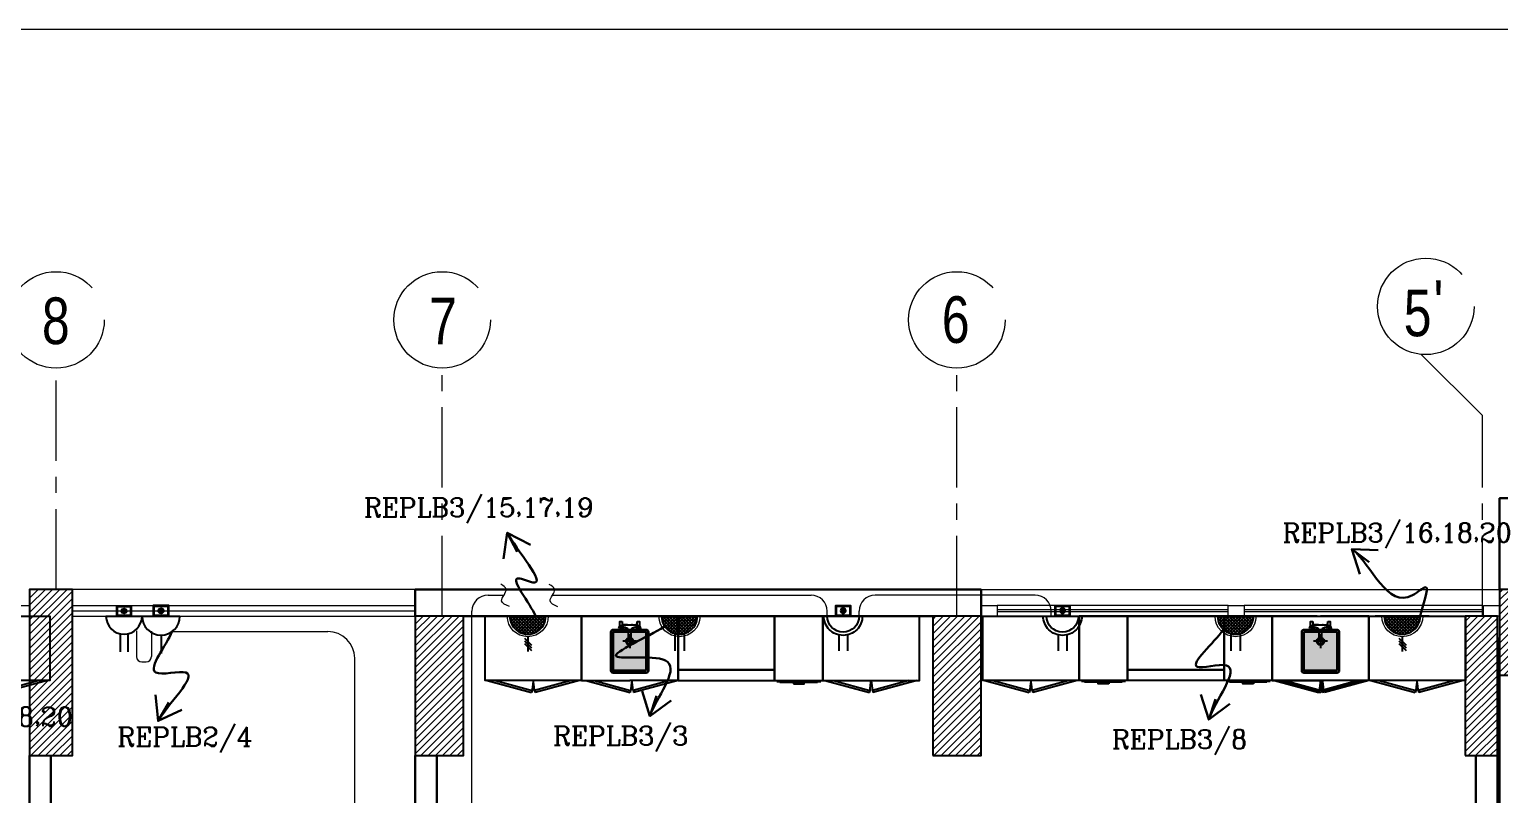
# Model space of a CAD drawing. Extents: x 1315 to 1416, y 473 to 837.
# Drawn here: x 1351.44 to 1365.15, y 692.66 to 699.8 of the extents above; entities that cross this region are included whole.
import ezdxf

# ---------------------------------------------------------------- set-up
doc = ezdxf.new("R2010")
doc.units = 0
doc.header["$MEASUREMENT"] = 0
for name, pattern in [('ACAD_ISO02W100', [15, 12, -3]), ('CENTERX2', [4, 2.5, -0.5, 0.5, -0.5]), ('DASHED', [19.05, 12.7, -6.35]), ('DASHED2', [0.375, 0.25, -0.125])]:
    doc.linetypes.add(name, pattern=pattern)
doc.layers.get('0').update_dxf_attribs({"color": 252, "linetype": 'CONTINUOUS', "lineweight": 30})
for name, color, linetype in [('-FUR', 252, 'CONTINUOUS'), ('E-SOCKETS', 6, 'CONTINUOUS'), ('POWER', 1, 'CONTINUOUS'), ('SAN', 252, 'CONTINUOUS'), ('WIRING', 4, 'CONTINUOUS')]:
    doc.layers.add(name, color=color, linetype=linetype)
for name, color, linetype, lineweight in [('axis', 252, 'CENTERX2', 5), ('Column', 252, 'CONTINUOUS', 25), ('elev', 252, 'CONTINUOUS', 9), ('Elevation', 252, 'CONTINUOUS', 18), ('hatch', 252, 'CONTINUOUS', 9), ('Socket', 3, 'CONTINUOUS', 15), ('txt in circle', 252, 'CONTINUOUS', 13), ('UG-BORDER', 20, 'CONTINUOUS', 80), ('Wall', 252, 'CONTINUOUS', 30), ('WINDOW', 252, 'CONTINUOUS', 5), ('WIRRING', 3, 'CONTINUOUS', 5)]:
    doc.layers.add(name, color=color, linetype=linetype, lineweight=lineweight)
doc.styles.add('ARIAL', font='arial.ttf')
doc.styles.add('E80', font='romanc.shx')
doc.styles.add('SOSA2', font='SOSA.shx', dxfattribs={"width": 0.8})
doc.dimstyles.new('DIM-100-IN', dxfattribs={"dimtxt": 0.22, "dimasz": 0.1, "dimexe": 0.15, "dimexo": 0.15, "dimgap": 0, "dimtad": 0, "dimrnd": 0.05, "dimzin": 1, "dimdsep": 46, "dimtxsty": 'ARIAL', "dimblk": 'DOT', "dimcen": 0.2, "dimclrd": 256, "dimclre": 256, "dimclrt": 23, "dimadec": 0, "dimazin": 0, "dimtfac": 1, "dimtmove": 2, "dimatfit": 2, "dimldrblk": 'OPEN90', "dimfxl": 0.15, "dimfxlon": 1, "dimtolj": 1, "dimtzin": 0, "dimlwe": -1, "dimarcsym": 0})
pattern_1 = [(45, (1560.84348, 357.20702), (-0.0336759605, 0.0336759605), [])]

# ---------------------------------------------------------------- blocks, each defined once
blk = doc.blocks.new('A$C11ED6BD5')
at = {"layer": 'axis', "color": 0, "ltscale": 2}
blk.add_line((-17.35, 23.823), (-17.921, 24.39), dxfattribs=at)
at = {"layer": 'axis', "color": 0, "ltscale": 0.3}
for p, q in [((-30.65, 22.2), (-30.65, 24.264)), ((-27.05, 21.95), (-27.05, 24.264)), ((-22.25, 21.95), (-22.25, 24.264)), ((-17.35, 21.95), (-17.35, 23.823))]:
    blk.add_line(p, q, dxfattribs=at)
at = {"layer": 'axis', "color": 0}
for centre in [(-17.878, 24.84), (-30.65, 24.714), (-27.05, 24.714), (-22.25, 24.714)]:
    blk.add_circle(centre, 0.45, dxfattribs=at)
at = {"layer": 'txt in circle', "color": 0, "ltscale": 0.01, "attachment_point": 5, "style": 'SOSA2'}
for s, insert, char_height in [('5', (-17.954, 24.776), 0.435), ("{\\fArial|b0|i0|c0|p34;'}", (-17.76, 24.866), 0.43546), ('8', (-30.652, 24.703), 0.435), ('7', (-27.041, 24.705), 0.435), ('6', (-22.261, 24.714), 0.435)]:
    blk.add_mtext(s, dxfattribs=dict(at, insert=insert, char_height=char_height))
blk = doc.blocks.new('5')
at = {"layer": '-FUR', "linetype": 'ACAD_ISO02W100'}
for p, q in [((41999.789, -66320.448), (42000.689, -66320.448)), ((41999.809, -66321.048), (42000.222, -66321.159)), ((41999.886, -66321.048), (42000.227, -66321.139)), ((42000.591, -66321.048), (42000.25, -66321.139)), ((42000.669, -66321.048), (42000.255, -66321.159)), ((42000.227, -66321.139), (42000.222, -66321.159)), ((42000.25, -66321.139), (42000.255, -66321.159))]:
    blk.add_line(p, q, dxfattribs=at)
at = {"layer": '-FUR'}
blk.add_lwpolyline([(41999.789, -66320.448), (42000.689, -66320.448), (42000.689, -66321.048), (41999.789, -66321.048)], close=True, dxfattribs=at)
at = {"layer": '-FUR', "linetype": 'ACAD_ISO02W100'}
for centre, start, end in [((42001.754, -66321.281), 171.2611, 174.7069), ((41998.723, -66321.281), 5.2931, 8.7389)]:
    blk.add_arc(centre, 1.533, start, end, dxfattribs=at)
blk = doc.blocks.new('3')
at = {"layer": '-FUR', "linetype": 'ACAD_ISO02W100'}
blk.add_line((41990.019, -66320.48), (41990.469, -66320.48), dxfattribs=at)
at = {"layer": '-FUR'}
for p, q in [((41990.039, -66321.09), (41990.449, -66321.09)), ((41990.069, -66321.095), (41990.419, -66321.095))]:
    blk.add_line(p, q, dxfattribs=at)
blk.add_lwpolyline([(41990.019, -66321.08), (41990.469, -66321.08), (41990.469, -66320.48), (41990.019, -66320.48)], close=True, dxfattribs=at)
at = {"layer": '-FUR', "color": 1}
blk.add_lwpolyline([(41990.194, -66321.11), (41990.294, -66321.11), (41990.294, -66321.1), (41990.194, -66321.1)], close=True, dxfattribs=at)
blk = doc.blocks.new('ba7es')
at = {"layer": '-FUR', "linetype": 'ACAD_ISO02W100'}
blk.add_line((1323.89, 576.658), (1322.99, 576.658), dxfattribs=at)
for p, q in [((1323.89, 577.258), (1322.99, 577.258)), ((1322.99, 577.258), (1322.99, 576.658)), ((1323.89, 576.658), (1323.89, 577.258)), ((1322.99, 576.658), (1322.99, 576.758)), ((1322.99, 576.758), (1323.89, 576.758))]:
    blk.add_line(p, q)
blk = doc.blocks.new('YY5Y5')
at = {"layer": 'SAN', "color": 1}
for p, q in [((434.2, 537.6), (433.7, 538)), ((434.2, 536.1), (433.7, 535.7)), ((433.8, 542), (433.8, 538.6)), ((435.7, 542.4), (434.2, 542.4)), ((435.6, 537.6), (436, 538)), ((435.6, 536.1), (436, 535.7)), ((435.7, 540.6), (435.7, 542.4)), ((446.2, 539.6), (436.7, 539.6)), ((436.7, 537.6), (438.2, 537.6)), ((440.5, 535.4), (440.5, 528.7)), ((442.4, 528.7), (442.4, 535.4)), ((443, 539.6), (446.2, 539.6)), ((444.7, 537.6), (446.2, 537.6)), ((447.3, 537.6), (446.9, 538)), ((447.3, 536.1), (446.9, 535.7)), ((447.2, 542.4), (447.2, 540.6)), ((448.7, 542.4), (447.2, 542.4)), ((448.7, 537.6), (449.2, 538)), ((448.7, 536.1), (449.2, 535.7)), ((449.1, 538.6), (449.1, 542)), ((440.9, 528.4), (442, 528.4))]:
    blk.add_line(p, q, dxfattribs=at)
at = {"layer": 'SAN', "color": 1, "linetype": 'Continuous'}
blk.add_line((439.2, 539.6), (439.9, 539.6), dxfattribs=at)
at = {"layer": 'SAN', "color": 2, "linetype": 'DASHED'}
for points in [[(436.1, 527), (446.8, 527)], [(441.4, 532.4), (441.4, 521.6)]]:
    blk.add_lwpolyline(points, dxfattribs=at)
at = {"layer": 'SAN', "color": 1}
for centre, radius in [((434.9, 536.9), 2), ((434.9, 536.9), 1), ((434.9, 536.9), 0.8), ((448, 536.9), 2), ((448, 536.9), 1), ((448, 536.9), 0.8)]:
    blk.add_circle(centre, radius, dxfattribs=at)
for centre, radius, start, end in [((434.2, 542), 0.375, 90, 180), ((436.7, 540.6), 1, 180, 270), ((438.2, 535.4), 2.25, 0, 90), ((444.7, 535.4), 2.25, 90, 180), ((446.2, 540.6), 1, 270, 0), ((448.7, 542), 0.375, 0, 90), ((441.4, 527), 2.86, 109.4319, 70.5681), ((441.4, 527), 2.08, 117.2765, 62.7235), ((440.9, 528.7), 0.375, 180, 270), ((442, 528.7), 0.375, 270, 360)]:
    blk.add_arc(centre, radius, start, end, dxfattribs=at)
blk = doc.blocks.new('fd')
at = {"layer": '-FUR'}
h = blk.add_hatch(color=254, dxfattribs=at)
h.paths.add_polyline_path([(1322.664, 576.699), (1322.354, 576.699), (1322.354, 577.059), (1322.664, 577.059)], flags=16)
edge = h.paths.add_edge_path()
edge.add_line((1322.664, 576.679), (1322.354, 576.679))
edge.add_arc((1322.354, 576.699), 0.02, 180, 270, ccw=False)
edge.add_line((1322.334, 576.699), (1322.334, 577.059))
edge.add_arc((1322.354, 577.059), 0.02, 90, 180, ccw=False)
edge.add_line((1322.354, 577.079), (1322.664, 577.079))
edge.add_arc((1322.664, 577.059), 0.02, 0, 90, ccw=False)
edge.add_line((1322.684, 577.059), (1322.684, 576.699))
edge.add_arc((1322.664, 576.699), 0.02, -90, 0, ccw=False)
blk.add_hatch(color=253, dxfattribs=at).paths.add_polyline_path([(1322.664, 577.059), (1322.664, 576.699), (1322.354, 576.699), (1322.354, 577.059)])
h = blk.add_hatch(color=251, dxfattribs=at)
h.paths.add_polyline_path([(1322.634, 577.029), (1322.664, 577.059), (1322.664, 576.699), (1322.634, 576.729)])
h.paths.add_polyline_path([(1322.634, 576.729), (1322.664, 576.699), (1322.354, 576.699), (1322.384, 576.729)])
h = blk.add_hatch(color=252, dxfattribs=at)
h.paths.add_polyline_path([(1322.384, 577.029), (1322.354, 577.059), (1322.664, 577.059), (1322.634, 577.029)])
h.paths.add_polyline_path([(1322.384, 576.729), (1322.354, 576.699), (1322.354, 577.059), (1322.384, 577.029)])
for p, q in [((1322.478, 577.206), (1322.06, 577.206)), ((1322.478, 577.206), (1322.96, 577.206)), ((1322.06, 576.606), (1322.51, 576.606)), ((1322.96, 576.606), (1322.51, 576.606))]:
    blk.add_line(p, q, dxfattribs=at)
at = {"layer": '-FUR', "linetype": 'ACAD_ISO02W100'}
for p, q in [((1322.06, 577.206), (1322.51, 577.206)), ((1322.96, 577.206), (1322.51, 577.206)), ((1322.1, 576.606), (1322.513, 576.495)), ((1322.177, 576.606), (1322.518, 576.514)), ((1322.882, 576.606), (1322.541, 576.514)), ((1322.96, 576.606), (1322.546, 576.495)), ((1322.518, 576.514), (1322.513, 576.495)), ((1322.541, 576.514), (1322.546, 576.495))]:
    blk.add_line(p, q, dxfattribs=at)
for centre, start, end in [((1324.045, 576.373), 171.2611, 174.7069), ((1321.014, 576.373), 5.2931, 8.7389)]:
    blk.add_arc(centre, 1.533, start, end, dxfattribs=at)
for p, q in [((1322.06, 577.206), (1322.06, 576.606)), ((1322.96, 577.206), (1322.96, 576.606))]:
    blk.add_line(p, q)
blk.add_lwpolyline([(1322.664, 576.679), (1322.354, 576.679, -0.414214), (1322.334, 576.699), (1322.334, 577.059, -0.414214), (1322.354, 577.079), (1322.664, 577.079, -0.414214), (1322.684, 577.059), (1322.684, 576.699, -0.414214)], format="xyb", close=True)
blk.add_lwpolyline([(1322.664, 576.679), (1322.354, 576.679, -0.414214), (1322.334, 576.699), (1322.334, 577.059, -0.414214), (1322.354, 577.079), (1322.664, 577.079, -0.414214), (1322.684, 577.059), (1322.684, 576.699, -0.414214)], format="xyb", close=True)
blk.add_lwpolyline([(1322.664, 576.699), (1322.354, 576.699), (1322.354, 577.059), (1322.664, 577.059)], close=True)
at = {"extrusion": (0, 0, -1), "xscale": 0.0121000000000322, "yscale": 0.0121000000000322, "zscale": -0.0121}
blk.add_blockref('YY5Y5', (-1327.85, 570.595), dxfattribs=at)
blk = doc.blocks.new('juy')
blk.add_line((1322.96, 577.206), (1322.96, 576.606))
blk.add_blockref('fd', (0, 0))
blk = doc.blocks.new('LAB1')
h = blk.add_hatch(color=256)
h.set_gradient(color1=(255, 191, 127), color2=(255, 181, 107), one_color=1, tint=0.71)
h.paths.add_polyline_path([(991.881, 470.273), (991.571, 470.273), (991.571, 469.913), (991.881, 469.913)], flags=0)
edge = h.paths.add_edge_path(flags=17)
edge.add_line((991.881, 470.293), (991.571, 470.293))
edge.add_arc((991.571, 470.273), 0.02, 90, 180)
edge.add_line((991.551, 470.273), (991.551, 469.913))
edge.add_arc((991.571, 469.913), 0.02, 180, 270)
edge.add_line((991.571, 469.893), (991.881, 469.893))
edge.add_arc((991.881, 469.913), 0.02, 270, 360)
edge.add_line((991.901, 469.913), (991.901, 470.273))
edge.add_arc((991.881, 470.273), 0.02, 360, 450)
edge = h.paths.add_edge_path(flags=0)
edge.add_line((991.715, 469.981), (991.715, 469.9))
edge = h.paths.add_edge_path(flags=0)
edge.add_line((991.738, 469.9), (991.738, 469.981))
edge = h.paths.add_edge_path(flags=0)
edge.add_line((991.726, 469.936), (991.726, 470.066))
edge = h.paths.add_edge_path(flags=0)
edge.add_line((991.791, 470.001), (991.661, 470.001))
edge = h.paths.add_edge_path(flags=0)
edge.add_arc((991.726, 470.001), 0.0346, -70.5681, 250.5681, ccw=False)
edge = h.paths.add_edge_path(flags=0)
edge.add_arc((991.726, 470.001), 0.0251, -62.7235, 242.7235, ccw=False)
edge = h.paths.add_edge_path(flags=0)
edge.add_arc((991.719, 469.981), 0.00454, 90, 180, ccw=False)
edge = h.paths.add_edge_path(flags=0)
edge.add_arc((991.733, 469.981), 0.00454, 0, 90, ccw=False)
edge = h.paths.add_edge_path(flags=0)
edge.add_line((991.733, 469.985), (991.719, 469.985))
edge = h.paths.add_edge_path(flags=16)
edge.add_arc((991.646, 469.882), 0.0121, 0, 360, ccw=False)
edge = h.paths.add_edge_path(flags=16)
edge.add_line((991.797, 469.891), (991.792, 469.896))
edge = h.paths.add_edge_path(flags=16)
edge.add_line((991.814, 469.891), (991.82, 469.896))
edge = h.paths.add_edge_path(flags=16)
edge.add_line((991.638, 469.891), (991.632, 469.896))
edge = h.paths.add_edge_path(flags=16)
edge.add_line((991.655, 469.891), (991.661, 469.896))
h = blk.add_hatch(color=256)
h.set_gradient(color1=(255, 191, 127), color2=(255, 181, 107), one_color=1, tint=0.71)
edge = h.paths.add_edge_path(flags=17)
edge.add_line((991.881, 470.293), (991.571, 470.293))
edge.add_arc((991.571, 470.273), 0.02, 90, 180)
edge.add_line((991.551, 470.273), (991.551, 469.913))
edge.add_arc((991.571, 469.913), 0.02, 180, 270)
edge.add_line((991.571, 469.893), (991.881, 469.893))
edge.add_arc((991.881, 469.913), 0.02, 270, 360)
edge.add_line((991.901, 469.913), (991.901, 470.273))
edge.add_arc((991.881, 470.273), 0.02, 360, 450)
h.paths.add_polyline_path([(991.881, 470.273), (991.571, 470.273), (991.571, 469.913), (991.881, 469.913)], flags=0)
edge = h.paths.add_edge_path(flags=0)
edge.add_line((991.715, 469.981), (991.715, 469.9))
edge = h.paths.add_edge_path(flags=0)
edge.add_line((991.738, 469.9), (991.738, 469.981))
edge = h.paths.add_edge_path(flags=0)
edge.add_line((991.726, 469.936), (991.726, 470.066))
edge = h.paths.add_edge_path(flags=0)
edge.add_line((991.791, 470.001), (991.661, 470.001))
edge = h.paths.add_edge_path(flags=0)
edge.add_arc((991.726, 470.001), 0.0346, -70.5681, 250.5681, ccw=False)
edge = h.paths.add_edge_path(flags=0)
edge.add_arc((991.726, 470.001), 0.0251, -62.7235, 242.7235, ccw=False)
edge = h.paths.add_edge_path(flags=0)
edge.add_arc((991.719, 469.981), 0.00454, 90, 180, ccw=False)
edge = h.paths.add_edge_path(flags=0)
edge.add_arc((991.733, 469.981), 0.00454, 0, 90, ccw=False)
edge = h.paths.add_edge_path(flags=0)
edge.add_line((991.733, 469.985), (991.719, 469.985))
edge = h.paths.add_edge_path(flags=16)
edge.add_arc((991.646, 469.882), 0.0121, 0, 360, ccw=False)
edge = h.paths.add_edge_path(flags=16)
edge.add_line((991.797, 469.891), (991.792, 469.896))
edge = h.paths.add_edge_path(flags=16)
edge.add_line((991.814, 469.891), (991.82, 469.896))
edge = h.paths.add_edge_path(flags=16)
edge.add_line((991.638, 469.891), (991.632, 469.896))
edge = h.paths.add_edge_path(flags=16)
edge.add_line((991.655, 469.891), (991.661, 469.896))
h = blk.add_hatch(color=256)
h.set_gradient(color1=(255, 191, 127), color2=(255, 181, 107), one_color=1, tint=0.71)
edge = h.paths.add_edge_path(flags=16)
edge.add_line((991.881, 470.293), (991.571, 470.293))
edge.add_arc((991.571, 470.273), 0.02, 90, 180)
edge.add_line((991.551, 470.273), (991.551, 469.913))
edge.add_arc((991.571, 469.913), 0.02, 180, 270)
edge.add_line((991.571, 469.893), (991.881, 469.893))
edge.add_arc((991.881, 469.913), 0.02, 270, 360)
edge.add_line((991.901, 469.913), (991.901, 470.273))
edge.add_arc((991.881, 470.273), 0.02, 360, 450)
edge = h.paths.add_edge_path()
edge.add_arc((991.646, 469.882), 0.0242, 0, 360, ccw=False)
edge = h.paths.add_edge_path(flags=16)
edge.add_arc((991.646, 469.882), 0.0121, 0, 360, ccw=False)
edge = h.paths.add_edge_path(flags=16)
edge.add_arc((991.646, 469.882), 0.00968, 0, 360, ccw=False)
edge = h.paths.add_edge_path(flags=16)
edge.add_line((991.638, 469.891), (991.632, 469.896))
edge = h.paths.add_edge_path(flags=16)
edge.add_line((991.638, 469.874), (991.632, 469.868))
edge = h.paths.add_edge_path(flags=16)
edge.add_line((991.655, 469.891), (991.661, 469.896))
edge = h.paths.add_edge_path(flags=16)
edge.add_line((991.655, 469.874), (991.661, 469.868))
h = blk.add_hatch(color=256)
h.set_gradient(color1=(255, 191, 127), color2=(255, 181, 107), one_color=1, tint=0.71)
edge = h.paths.add_edge_path(flags=16)
edge.add_line((991.881, 470.293), (991.571, 470.293))
edge.add_arc((991.571, 470.273), 0.02, 90, 180)
edge.add_line((991.551, 470.273), (991.551, 469.913))
edge.add_arc((991.571, 469.913), 0.02, 180, 270)
edge.add_line((991.571, 469.893), (991.881, 469.893))
edge.add_arc((991.881, 469.913), 0.02, 270, 360)
edge.add_line((991.901, 469.913), (991.901, 470.273))
edge.add_arc((991.881, 470.273), 0.02, 360, 450)
edge = h.paths.add_edge_path()
edge.add_arc((991.806, 469.882), 0.0242, 0, 360, ccw=False)
edge = h.paths.add_edge_path(flags=16)
edge.add_arc((991.806, 469.882), 0.0121, 0, 360, ccw=False)
edge = h.paths.add_edge_path(flags=16)
edge.add_arc((991.806, 469.882), 0.00968, 0, 360, ccw=False)
edge = h.paths.add_edge_path(flags=16)
edge.add_line((991.797, 469.891), (991.792, 469.896))
edge = h.paths.add_edge_path(flags=16)
edge.add_line((991.797, 469.874), (991.792, 469.868))
edge = h.paths.add_edge_path(flags=16)
edge.add_line((991.814, 469.891), (991.82, 469.896))
edge = h.paths.add_edge_path(flags=16)
edge.add_line((991.814, 469.874), (991.82, 469.868))
h = blk.add_hatch(color=256)
h.set_gradient(color1=(255, 191, 127), color2=(255, 181, 107), one_color=1, tint=0.71)
edge = h.paths.add_edge_path(flags=16)
edge.add_line((991.881, 470.293), (991.571, 470.293))
edge.add_arc((991.571, 470.273), 0.02, 90, 180)
edge.add_line((991.551, 470.273), (991.551, 469.913))
edge.add_arc((991.571, 469.913), 0.02, 180, 270)
edge.add_line((991.571, 469.893), (991.881, 469.893))
edge.add_arc((991.881, 469.913), 0.02, 270, 360)
edge.add_line((991.901, 469.913), (991.901, 470.273))
edge.add_arc((991.881, 470.273), 0.02, 360, 450)
edge = h.paths.add_edge_path(flags=0)
edge.add_line((991.715, 469.981), (991.715, 469.9))
edge = h.paths.add_edge_path()
edge.add_arc((991.687, 469.9), 0.0272, 270, 360, ccw=False)
h = blk.add_hatch(color=256)
h.set_gradient(color1=(255, 191, 127), color2=(255, 181, 107), one_color=1, tint=0.71)
edge = h.paths.add_edge_path(flags=16)
edge.add_line((991.881, 470.293), (991.571, 470.293))
edge.add_arc((991.571, 470.273), 0.02, 90, 180)
edge.add_line((991.551, 470.273), (991.551, 469.913))
edge.add_arc((991.571, 469.913), 0.02, 180, 270)
edge.add_line((991.571, 469.893), (991.881, 469.893))
edge.add_arc((991.881, 469.913), 0.02, 270, 360)
edge.add_line((991.901, 469.913), (991.901, 470.273))
edge.add_arc((991.881, 470.273), 0.02, 360, 450)
edge = h.paths.add_edge_path(flags=0)
edge.add_line((991.738, 469.9), (991.738, 469.981))
edge = h.paths.add_edge_path()
edge.add_arc((991.765, 469.9), 0.0272, 180, 270, ccw=False)
h = blk.add_hatch(color=256)
h.set_gradient(color1=(255, 191, 127), color2=(255, 181, 107), one_color=1, tint=0.71)
edge = h.paths.add_edge_path(flags=16)
edge.add_line((991.881, 470.293), (991.571, 470.293))
edge.add_arc((991.571, 470.273), 0.02, 90, 180)
edge.add_line((991.551, 470.273), (991.551, 469.913))
edge.add_arc((991.571, 469.913), 0.02, 180, 270)
edge.add_line((991.571, 469.893), (991.881, 469.893))
edge.add_arc((991.881, 469.913), 0.02, 270, 360)
edge.add_line((991.901, 469.913), (991.901, 470.273))
edge.add_arc((991.881, 470.273), 0.02, 360, 450)
h.paths.add_polyline_path([(991.881, 470.273), (991.571, 470.273), (991.571, 469.913), (991.881, 469.913)], flags=0)
edge = h.paths.add_edge_path(flags=17)
edge.add_line((991.881, 470.293), (991.571, 470.293))
edge.add_arc((991.571, 470.273), 0.02, 90, 180)
edge.add_line((991.551, 470.273), (991.551, 469.913))
edge.add_arc((991.571, 469.913), 0.02, 180, 270)
edge.add_line((991.571, 469.893), (991.881, 469.893))
edge.add_arc((991.881, 469.913), 0.02, 270, 360)
edge.add_line((991.901, 469.913), (991.901, 470.273))
edge.add_arc((991.881, 470.273), 0.02, 360, 450)
edge = h.paths.add_edge_path(flags=0)
edge.add_line((991.715, 469.981), (991.715, 469.9))
edge = h.paths.add_edge_path(flags=0)
edge.add_line((991.738, 469.9), (991.738, 469.981))
edge = h.paths.add_edge_path(flags=0)
edge.add_line((991.726, 469.936), (991.726, 470.066))
edge = h.paths.add_edge_path(flags=0)
edge.add_line((991.791, 470.001), (991.661, 470.001))
edge = h.paths.add_edge_path(flags=0)
edge.add_arc((991.726, 470.001), 0.0346, -70.5681, 250.5681, ccw=False)
edge = h.paths.add_edge_path(flags=0)
edge.add_arc((991.726, 470.001), 0.0251, -62.7235, 242.7235, ccw=False)
edge = h.paths.add_edge_path(flags=0)
edge.add_arc((991.719, 469.981), 0.00454, 90, 180, ccw=False)
edge = h.paths.add_edge_path(flags=0)
edge.add_arc((991.733, 469.981), 0.00454, 0, 90, ccw=False)
edge = h.paths.add_edge_path(flags=0)
edge.add_line((991.733, 469.985), (991.719, 469.985))
edge = h.paths.add_edge_path(flags=16)
edge.add_arc((991.806, 469.882), 0.0121, 0, 360, ccw=False)
edge = h.paths.add_edge_path(flags=16)
edge.add_arc((991.646, 469.882), 0.0121, 0, 360, ccw=False)
edge = h.paths.add_edge_path(flags=16)
edge.add_line((991.797, 469.891), (991.792, 469.896))
edge = h.paths.add_edge_path(flags=16)
edge.add_line((991.814, 469.891), (991.82, 469.896))
edge = h.paths.add_edge_path(flags=16)
edge.add_line((991.638, 469.891), (991.632, 469.896))
edge = h.paths.add_edge_path(flags=16)
edge.add_line((991.655, 469.891), (991.661, 469.896))
h = blk.add_hatch(color=256)
h.set_gradient(color1=(255, 191, 127), color2=(255, 181, 107), one_color=1, tint=0.71)
h.paths.add_polyline_path([(998.322, 470.273), (998.012, 470.273), (998.012, 469.913), (998.322, 469.913)], flags=0)
edge = h.paths.add_edge_path(flags=17)
edge.add_line((998.322, 470.293), (998.012, 470.293))
edge.add_arc((998.012, 470.273), 0.02, 90, 180)
edge.add_line((997.992, 470.273), (997.992, 469.913))
edge.add_arc((998.012, 469.913), 0.02, 180, 270)
edge.add_line((998.012, 469.893), (998.322, 469.893))
edge.add_arc((998.322, 469.913), 0.02, 270, 360)
edge.add_line((998.342, 469.913), (998.342, 470.273))
edge.add_arc((998.322, 470.273), 0.02, 360, 450)
edge = h.paths.add_edge_path(flags=0)
edge.add_line((998.155, 469.981), (998.155, 469.9))
edge = h.paths.add_edge_path(flags=0)
edge.add_line((998.178, 469.9), (998.178, 469.981))
edge = h.paths.add_edge_path(flags=0)
edge.add_line((998.167, 469.936), (998.167, 470.066))
edge = h.paths.add_edge_path(flags=0)
edge.add_line((998.232, 470.001), (998.101, 470.001))
edge = h.paths.add_edge_path(flags=0)
edge.add_arc((998.167, 470.001), 0.0346, -70.5681, 250.5681, ccw=False)
edge = h.paths.add_edge_path(flags=0)
edge.add_arc((998.167, 470.001), 0.0251, -62.7235, 242.7235, ccw=False)
edge = h.paths.add_edge_path(flags=0)
edge.add_arc((998.16, 469.981), 0.00454, 90, 180, ccw=False)
edge = h.paths.add_edge_path(flags=0)
edge.add_arc((998.174, 469.981), 0.00454, 0, 90, ccw=False)
edge = h.paths.add_edge_path(flags=0)
edge.add_line((998.174, 469.985), (998.16, 469.985))
edge = h.paths.add_edge_path(flags=16)
edge.add_arc((998.087, 469.882), 0.0121, 0, 360, ccw=False)
edge = h.paths.add_edge_path(flags=16)
edge.add_line((998.238, 469.891), (998.232, 469.896))
edge = h.paths.add_edge_path(flags=16)
edge.add_line((998.255, 469.891), (998.26, 469.896))
edge = h.paths.add_edge_path(flags=16)
edge.add_line((998.078, 469.891), (998.073, 469.896))
edge = h.paths.add_edge_path(flags=16)
edge.add_line((998.095, 469.891), (998.101, 469.896))
h = blk.add_hatch(color=256)
h.set_gradient(color1=(255, 191, 127), color2=(255, 181, 107), one_color=1, tint=0.71)
edge = h.paths.add_edge_path(flags=17)
edge.add_line((998.322, 470.293), (998.012, 470.293))
edge.add_arc((998.012, 470.273), 0.02, 90, 180)
edge.add_line((997.992, 470.273), (997.992, 469.913))
edge.add_arc((998.012, 469.913), 0.02, 180, 270)
edge.add_line((998.012, 469.893), (998.322, 469.893))
edge.add_arc((998.322, 469.913), 0.02, 270, 360)
edge.add_line((998.342, 469.913), (998.342, 470.273))
edge.add_arc((998.322, 470.273), 0.02, 360, 450)
h.paths.add_polyline_path([(998.322, 470.273), (998.012, 470.273), (998.012, 469.913), (998.322, 469.913)], flags=0)
edge = h.paths.add_edge_path(flags=0)
edge.add_line((998.155, 469.981), (998.155, 469.9))
edge = h.paths.add_edge_path(flags=0)
edge.add_line((998.178, 469.9), (998.178, 469.981))
edge = h.paths.add_edge_path(flags=0)
edge.add_line((998.167, 469.936), (998.167, 470.066))
edge = h.paths.add_edge_path(flags=0)
edge.add_line((998.232, 470.001), (998.101, 470.001))
edge = h.paths.add_edge_path(flags=0)
edge.add_arc((998.167, 470.001), 0.0346, -70.5681, 250.5681, ccw=False)
edge = h.paths.add_edge_path(flags=0)
edge.add_arc((998.167, 470.001), 0.0251, -62.7235, 242.7235, ccw=False)
edge = h.paths.add_edge_path(flags=0)
edge.add_arc((998.16, 469.981), 0.00454, 90, 180, ccw=False)
edge = h.paths.add_edge_path(flags=0)
edge.add_arc((998.174, 469.981), 0.00454, 0, 90, ccw=False)
edge = h.paths.add_edge_path(flags=0)
edge.add_line((998.174, 469.985), (998.16, 469.985))
edge = h.paths.add_edge_path(flags=16)
edge.add_arc((998.087, 469.882), 0.0121, 0, 360, ccw=False)
edge = h.paths.add_edge_path(flags=16)
edge.add_line((998.238, 469.891), (998.232, 469.896))
edge = h.paths.add_edge_path(flags=16)
edge.add_line((998.255, 469.891), (998.26, 469.896))
edge = h.paths.add_edge_path(flags=16)
edge.add_line((998.078, 469.891), (998.073, 469.896))
edge = h.paths.add_edge_path(flags=16)
edge.add_line((998.095, 469.891), (998.101, 469.896))
h = blk.add_hatch(color=256)
h.set_gradient(color1=(255, 191, 127), color2=(255, 181, 107), one_color=1, tint=0.71)
edge = h.paths.add_edge_path(flags=16)
edge.add_line((998.322, 470.293), (998.012, 470.293))
edge.add_arc((998.012, 470.273), 0.02, 90, 180)
edge.add_line((997.992, 470.273), (997.992, 469.913))
edge.add_arc((998.012, 469.913), 0.02, 180, 270)
edge.add_line((998.012, 469.893), (998.322, 469.893))
edge.add_arc((998.322, 469.913), 0.02, 270, 360)
edge.add_line((998.342, 469.913), (998.342, 470.273))
edge.add_arc((998.322, 470.273), 0.02, 360, 450)
edge = h.paths.add_edge_path()
edge.add_arc((998.087, 469.882), 0.0242, 0, 360, ccw=False)
edge = h.paths.add_edge_path(flags=16)
edge.add_arc((998.087, 469.882), 0.0121, 0, 360, ccw=False)
edge = h.paths.add_edge_path(flags=16)
edge.add_arc((998.087, 469.882), 0.00968, 0, 360, ccw=False)
edge = h.paths.add_edge_path(flags=16)
edge.add_line((998.078, 469.891), (998.073, 469.896))
edge = h.paths.add_edge_path(flags=16)
edge.add_line((998.078, 469.874), (998.073, 469.868))
edge = h.paths.add_edge_path(flags=16)
edge.add_line((998.095, 469.891), (998.101, 469.896))
edge = h.paths.add_edge_path(flags=16)
edge.add_line((998.095, 469.874), (998.101, 469.868))
h = blk.add_hatch(color=256)
h.set_gradient(color1=(255, 191, 127), color2=(255, 181, 107), one_color=1, tint=0.71)
edge = h.paths.add_edge_path(flags=16)
edge.add_line((998.322, 470.293), (998.012, 470.293))
edge.add_arc((998.012, 470.273), 0.02, 90, 180)
edge.add_line((997.992, 470.273), (997.992, 469.913))
edge.add_arc((998.012, 469.913), 0.02, 180, 270)
edge.add_line((998.012, 469.893), (998.322, 469.893))
edge.add_arc((998.322, 469.913), 0.02, 270, 360)
edge.add_line((998.342, 469.913), (998.342, 470.273))
edge.add_arc((998.322, 470.273), 0.02, 360, 450)
edge = h.paths.add_edge_path()
edge.add_arc((998.246, 469.882), 0.0242, 0, 360, ccw=False)
edge = h.paths.add_edge_path(flags=16)
edge.add_arc((998.246, 469.882), 0.0121, 0, 360, ccw=False)
edge = h.paths.add_edge_path(flags=16)
edge.add_arc((998.246, 469.882), 0.00968, 0, 360, ccw=False)
edge = h.paths.add_edge_path(flags=16)
edge.add_line((998.238, 469.891), (998.232, 469.896))
edge = h.paths.add_edge_path(flags=16)
edge.add_line((998.238, 469.874), (998.232, 469.868))
edge = h.paths.add_edge_path(flags=16)
edge.add_line((998.255, 469.891), (998.26, 469.896))
edge = h.paths.add_edge_path(flags=16)
edge.add_line((998.255, 469.874), (998.26, 469.868))
h = blk.add_hatch(color=256)
h.set_gradient(color1=(255, 191, 127), color2=(255, 181, 107), one_color=1, tint=0.71)
edge = h.paths.add_edge_path(flags=16)
edge.add_line((998.322, 470.293), (998.012, 470.293))
edge.add_arc((998.012, 470.273), 0.02, 90, 180)
edge.add_line((997.992, 470.273), (997.992, 469.913))
edge.add_arc((998.012, 469.913), 0.02, 180, 270)
edge.add_line((998.012, 469.893), (998.322, 469.893))
edge.add_arc((998.322, 469.913), 0.02, 270, 360)
edge.add_line((998.342, 469.913), (998.342, 470.273))
edge.add_arc((998.322, 470.273), 0.02, 360, 450)
edge = h.paths.add_edge_path(flags=0)
edge.add_line((998.155, 469.981), (998.155, 469.9))
edge = h.paths.add_edge_path()
edge.add_arc((998.128, 469.9), 0.0272, 270, 360, ccw=False)
h = blk.add_hatch(color=256)
h.set_gradient(color1=(255, 191, 127), color2=(255, 181, 107), one_color=1, tint=0.71)
edge = h.paths.add_edge_path(flags=16)
edge.add_line((998.322, 470.293), (998.012, 470.293))
edge.add_arc((998.012, 470.273), 0.02, 90, 180)
edge.add_line((997.992, 470.273), (997.992, 469.913))
edge.add_arc((998.012, 469.913), 0.02, 180, 270)
edge.add_line((998.012, 469.893), (998.322, 469.893))
edge.add_arc((998.322, 469.913), 0.02, 270, 360)
edge.add_line((998.342, 469.913), (998.342, 470.273))
edge.add_arc((998.322, 470.273), 0.02, 360, 450)
edge = h.paths.add_edge_path(flags=0)
edge.add_line((998.178, 469.9), (998.178, 469.981))
edge = h.paths.add_edge_path()
edge.add_arc((998.205, 469.9), 0.0272, 180, 270, ccw=False)
h = blk.add_hatch(color=256)
h.set_gradient(color1=(255, 191, 127), color2=(255, 181, 107), one_color=1, tint=0.71)
edge = h.paths.add_edge_path(flags=16)
edge.add_line((998.322, 470.293), (998.012, 470.293))
edge.add_arc((998.012, 470.273), 0.02, 90, 180)
edge.add_line((997.992, 470.273), (997.992, 469.913))
edge.add_arc((998.012, 469.913), 0.02, 180, 270)
edge.add_line((998.012, 469.893), (998.322, 469.893))
edge.add_arc((998.322, 469.913), 0.02, 270, 360)
edge.add_line((998.342, 469.913), (998.342, 470.273))
edge.add_arc((998.322, 470.273), 0.02, 360, 450)
h.paths.add_polyline_path([(998.322, 470.273), (998.012, 470.273), (998.012, 469.913), (998.322, 469.913)], flags=0)
edge = h.paths.add_edge_path(flags=17)
edge.add_line((998.322, 470.293), (998.012, 470.293))
edge.add_arc((998.012, 470.273), 0.02, 90, 180)
edge.add_line((997.992, 470.273), (997.992, 469.913))
edge.add_arc((998.012, 469.913), 0.02, 180, 270)
edge.add_line((998.012, 469.893), (998.322, 469.893))
edge.add_arc((998.322, 469.913), 0.02, 270, 360)
edge.add_line((998.342, 469.913), (998.342, 470.273))
edge.add_arc((998.322, 470.273), 0.02, 360, 450)
edge = h.paths.add_edge_path(flags=0)
edge.add_line((998.155, 469.981), (998.155, 469.9))
edge = h.paths.add_edge_path(flags=0)
edge.add_line((998.178, 469.9), (998.178, 469.981))
edge = h.paths.add_edge_path(flags=0)
edge.add_line((998.167, 469.936), (998.167, 470.066))
edge = h.paths.add_edge_path(flags=0)
edge.add_line((998.232, 470.001), (998.101, 470.001))
edge = h.paths.add_edge_path(flags=0)
edge.add_arc((998.167, 470.001), 0.0346, -70.5681, 250.5681, ccw=False)
edge = h.paths.add_edge_path(flags=0)
edge.add_arc((998.167, 470.001), 0.0251, -62.7235, 242.7235, ccw=False)
edge = h.paths.add_edge_path(flags=0)
edge.add_arc((998.16, 469.981), 0.00454, 90, 180, ccw=False)
edge = h.paths.add_edge_path(flags=0)
edge.add_arc((998.174, 469.981), 0.00454, 0, 90, ccw=False)
edge = h.paths.add_edge_path(flags=0)
edge.add_line((998.174, 469.985), (998.16, 469.985))
edge = h.paths.add_edge_path(flags=16)
edge.add_arc((998.246, 469.882), 0.0121, 0, 360, ccw=False)
edge = h.paths.add_edge_path(flags=16)
edge.add_arc((998.087, 469.882), 0.0121, 0, 360, ccw=False)
edge = h.paths.add_edge_path(flags=16)
edge.add_line((998.238, 469.891), (998.232, 469.896))
edge = h.paths.add_edge_path(flags=16)
edge.add_line((998.255, 469.891), (998.26, 469.896))
edge = h.paths.add_edge_path(flags=16)
edge.add_line((998.078, 469.891), (998.073, 469.896))
edge = h.paths.add_edge_path(flags=16)
edge.add_line((998.095, 469.891), (998.101, 469.896))
h = blk.add_hatch(color=256)
h.set_gradient(color1=(255, 191, 127), color2=(255, 181, 107), one_color=1, tint=0.71)
edge = h.paths.add_edge_path()
edge.add_arc((991.646, 469.882), 0.0242, 0, 360, ccw=False)
edge = h.paths.add_edge_path(flags=16)
edge.add_arc((991.646, 469.882), 0.0121, 0, 360, ccw=False)
edge = h.paths.add_edge_path(flags=16)
edge.add_arc((991.646, 469.882), 0.00968, 0, 360, ccw=False)
edge = h.paths.add_edge_path(flags=16)
edge.add_line((991.638, 469.891), (991.632, 469.896))
edge = h.paths.add_edge_path(flags=16)
edge.add_line((991.638, 469.874), (991.632, 469.868))
edge = h.paths.add_edge_path(flags=16)
edge.add_line((991.655, 469.891), (991.661, 469.896))
edge = h.paths.add_edge_path(flags=16)
edge.add_line((991.655, 469.874), (991.661, 469.868))
h = blk.add_hatch(color=256)
h.set_gradient(color1=(255, 191, 127), color2=(255, 181, 107), one_color=1, tint=0.71)
edge = h.paths.add_edge_path()
edge.add_arc((991.806, 469.882), 0.0242, 0, 360, ccw=False)
edge = h.paths.add_edge_path(flags=16)
edge.add_arc((991.806, 469.882), 0.00968, 0, 360, ccw=False)
edge = h.paths.add_edge_path(flags=16)
edge.add_line((991.797, 469.891), (991.792, 469.896))
edge = h.paths.add_edge_path(flags=16)
edge.add_line((991.797, 469.874), (991.792, 469.868))
edge = h.paths.add_edge_path(flags=16)
edge.add_line((991.814, 469.891), (991.82, 469.896))
edge = h.paths.add_edge_path(flags=16)
edge.add_line((991.814, 469.874), (991.82, 469.868))
h = blk.add_hatch(color=256)
h.set_gradient(color1=(255, 191, 127), color2=(255, 181, 107), one_color=1, tint=0.71)
edge = h.paths.add_edge_path(flags=17)
edge.add_arc((991.806, 469.882), 0.0121, 0, 360, ccw=False)
edge = h.paths.add_edge_path(flags=16)
edge.add_arc((991.806, 469.882), 0.00968, 0, 360, ccw=False)
edge = h.paths.add_edge_path(flags=16)
edge.add_line((991.797, 469.891), (991.792, 469.896))
edge = h.paths.add_edge_path(flags=16)
edge.add_line((991.797, 469.874), (991.792, 469.868))
edge = h.paths.add_edge_path(flags=16)
edge.add_line((991.814, 469.891), (991.82, 469.896))
edge = h.paths.add_edge_path(flags=16)
edge.add_line((991.814, 469.874), (991.82, 469.868))
at = {"xscale": -1, "rotation": 180}
for name, p in [('5', (-41009.411, -65850.68)), ('juy', (-330.783, 1046.973)), ('5', (-41004.771, -65850.68)), ('5', (-41002.071, -65850.68)), ('juy', (-324.342, 1046.973)), ('5', (-41001.171, -65850.68)), ('3', (-40996.942, -65850.713)), ('ba7es', (-326.622, 1047.025))]:
    blk.add_blockref(name, p, dxfattribs=at)
for name, p, rotation in [('5', (42994.216, -65850.68), 179.999999999975), ('ba7es', (2316.067, 1047.025), 179.999999999975), ('3', (42986.387, -65850.713), 180), ('3', (42987.737, -65850.713), 180)]:
    blk.add_blockref(name, p, dxfattribs=dict(rotation=rotation))
blk = doc.blocks.new('220v outlet')
at = {"layer": 'E-SOCKETS'}
blk.add_hatch(color=2, dxfattribs=at).paths.add_polyline_path([(100.561, -42.975, 1), (100.464, -42.975, 1)])
at = {"layer": 'E-SOCKETS', "color": 2}
for p, q in [((100.512, -42.52), (100.512, -42.175)), ((100.866, -42.874), (100.159, -42.874)), ((100.866, -42.874), (100.159, -42.874))]:
    blk.add_line(p, q, dxfattribs=at)
for points in [[(100.374, -42.874), (100.651, -42.874), (100.651, -43.077), (100.374, -43.077)], [(100.387, -42.887), (100.638, -42.887), (100.638, -43.063), (100.387, -43.063)]]:
    blk.add_lwpolyline(points, close=True, dxfattribs=at)
blk.add_circle((100.512, -42.975), 0.0484, dxfattribs=at)
blk.add_arc((100.512, -42.874), 0.353, 0, 180, dxfattribs=at)
blk = doc.blocks.new('DOUBLEX POWER SOCKET')
at = {"layer": 'POWER', "ltscale": 0.05}
h = blk.add_hatch(dxfattribs=at)
h.set_pattern_fill('ANSI37', color=213, scale=0.000177778, angle=-90, style=0)
h.set_pattern_definition([(135, (-134.804893, -140.661473), (0.0117851071, 0.0117851071), []), (45, (-134.804893, -140.661473), (0.0117851071, -0.0117851071), [])])
edge = h.paths.add_edge_path()
edge.add_line((112.76, -131.932), (112.493, -131.932))
edge.add_ellipse((112.626, -131.932), major_axis=(0.133, 0), ratio=1, start_angle=0.0092, end_angle=180.0092, ccw=False)
at = {"color": 7}
blk.add_arc((112.626, -131.932), 0.152, 0, 180, dxfattribs=at)
at = {"layer": 'POWER', "color": 6}
for p, q in [((112.592, -131.803), (112.592, -131.675)), ((112.661, -131.803), (112.661, -131.675)), ((112.826, -131.932), (112.426, -131.932))]:
    blk.add_line(p, q, dxfattribs=at)
at = {"layer": 'POWER', "color": 6, "extrusion": (0, 0, -1)}
blk.add_ellipse((112.626, -131.932), major_axis=(0.133, 0), ratio=1, start_param=3.141431, end_param=6.283024, dxfattribs=at)
blk = doc.blocks.new('DOPLEX SOCKET WP')
at = {"layer": 'E-SOCKETS'}
blk.add_hatch(color=2, dxfattribs=at).paths.add_polyline_path([(48.253, -124.291, -1), (48.301, -124.291, -1)])
at = {"layer": 'E-SOCKETS', "color": 2}
for p, q in [((48.237, -124.065), (48.237, -123.916)), ((48.317, -124.065), (48.317, -123.916)), ((48.097, -124.241), (48.458, -124.241)), ((48.103, -124.241), (48.452, -124.241))]:
    blk.add_line(p, q, dxfattribs=at)
for points in [[(48.345, -124.241), (48.209, -124.241), (48.209, -124.341), (48.345, -124.341)], [(48.339, -124.247), (48.215, -124.247), (48.215, -124.334), (48.339, -124.334)]]:
    blk.add_lwpolyline(points, close=True, dxfattribs=at)
blk.add_circle((48.277, -124.291), 0.0239, dxfattribs=at)
at = {"layer": 'E-SOCKETS', "color": 7, "linetype": 'DASHED'}
blk.add_arc((48.277, -124.241), 0.18, 0, 180, dxfattribs=at)
at = {"layer": 'E-SOCKETS', "color": 2}
blk.add_arc((48.277, -124.241), 0.149, 0, 180, dxfattribs=at)
blk = doc.blocks.new('_Dot')
at = {"color": 0, "linetype": 'ByBlock', "lineweight": -2}
blk.add_line((-0.5, 0), (-1, 0), dxfattribs=at)
at = {"color": 0, "linetype": 'ByBlock', "const_width": 0.5}
blk.add_lwpolyline([(-0.25, 0, 1), (0.25, 0, 1)], format="xyb", close=True, dxfattribs=at)
blk = doc.blocks.new('INDUSTRIAL SOCKET 3PH')
at = {"layer": 'POWER', "ltscale": 0.05}
h = blk.add_hatch(dxfattribs=at)
h.set_pattern_fill('ANSI37', color=213, scale=0.00022374, style=0)
h.set_pattern_definition([(225, (63.929094, -429.509574), (-0.0148320304, 0.0148320304), []), (135, (63.929094, -429.509574), (0.0148320304, 0.0148320304), [])])
edge = h.paths.add_edge_path()
edge.add_line((52.943, -117.94), (52.943, -118.275))
edge.add_ellipse((52.943, -118.107), major_axis=(0, 0.168), ratio=1, start_angle=0.0092, end_angle=180.0092, ccw=False)
at = {"color": 7}
blk.add_arc((52.943, -118.107), 0.191, 90, 270, dxfattribs=at)
at = {"layer": 'POWER', "color": 6}
for p, q in [((52.943, -117.856), (52.943, -118.359)), ((52.752, -118.107), (52.614, -118.107)), ((52.688, -118.138), (52.623, -118.072)), ((52.713, -118.138), (52.649, -118.072)), ((52.739, -118.138), (52.674, -118.072))]:
    blk.add_line(p, q, dxfattribs=at)
at = {"layer": 'POWER', "color": 6, "extrusion": (0, 0, -1)}
blk.add_ellipse((52.943, -118.107), major_axis=(0, 0.168), ratio=1, start_param=3.141431, end_param=6.283024, dxfattribs=at)
blk = doc.blocks.new('A$C14C34A6D')
at = {"layer": 'E-SOCKETS'}
blk.add_hatch(color=2, dxfattribs=at).paths.add_polyline_path([(0.047, -0.097, 1), (-0.047, -0.097, 1)])
at = {"layer": 'E-SOCKETS', "color": 2}
for p, q in [((-0.07, 0.333), (-0.07, 0.672)), ((0.07, 0.333), (0.07, 0.672)), ((0.34, 0), (-0.34, 0)), ((0.34, 0), (-0.34, 0))]:
    blk.add_line(p, q, dxfattribs=at)
for points in [[(-0.133, 0), (0.133, 0), (0.133, -0.195), (-0.133, -0.195)], [(-0.12, -0.013), (0.12, -0.013), (0.12, -0.182), (-0.12, -0.182)]]:
    blk.add_lwpolyline(points, close=True, dxfattribs=at)
blk.add_circle((0, -0.097), 0.0465, dxfattribs=at)
blk.add_arc((0, 0), 0.34, 0, 180, dxfattribs=at)

msp = doc.modelspace()

# ---------------------------------------------------------------- hatches: boundary and pattern name
at = {"layer": 'hatch'}
h = msp.add_hatch(dxfattribs=at)
h.set_pattern_fill('ANSI31', color=256, scale=0.015, style=0)
h.set_pattern_definition(pattern_1)
h.paths.add_polyline_path([(1351.439, 693.029), (1351.839, 693.029), (1351.839, 694.579), (1351.439, 694.579)])
h = msp.add_hatch(dxfattribs=at)
h.set_pattern_fill('ANSI31', color=256, scale=0.015, style=0)
h.set_pattern_definition([(45, (1557.353467, 356.156944), (-0.0336759605, 0.0336759605), [])])
h.paths.add_polyline_path([(1365.146, 693.779), (1365.596, 693.779), (1365.596, 694.579), (1365.146, 694.579)])
h = msp.add_hatch(dxfattribs=at)
h.set_pattern_fill('ANSI31', color=256, scale=0.015, style=0)
h.set_pattern_definition(pattern_1)
h.paths.add_polyline_path([(1355.036, 693.029), (1355.486, 693.029), (1355.486, 694.329), (1355.036, 694.329)])
h = msp.add_hatch(dxfattribs=at)
h.set_pattern_fill('ANSI31', color=256, scale=0.015, style=0)
h.set_pattern_definition(pattern_1)
h.paths.add_polyline_path([(1359.861, 693.029), (1360.311, 693.029), (1360.311, 694.329), (1359.861, 694.329)])
h = msp.add_hatch(dxfattribs=at)
h.set_pattern_fill('ANSI31', color=256, scale=0.015, style=0)
h.set_pattern_definition(pattern_1)
h.paths.add_polyline_path([(1364.826, 693.029), (1365.126, 693.029), (1365.126, 694.329), (1364.826, 694.329)])

# ---------------------------------------------------------------- linework, layer by layer
at = {"layer": 'Column'}
for points in [[(1351.439, 693.029), (1351.839, 693.029), (1351.839, 694.579), (1351.439, 694.579)], [(1365.146, 693.779), (1365.596, 693.779), (1365.596, 694.579), (1365.146, 694.579)], [(1355.036, 693.029), (1355.486, 693.029), (1355.486, 694.329), (1355.036, 694.329)], [(1359.861, 693.029), (1360.311, 693.029), (1360.311, 694.329), (1359.861, 694.329)], [(1364.826, 693.029), (1365.126, 693.029), (1365.126, 694.329), (1364.826, 694.329)], [(1364.826, 693.029), (1365.126, 693.029), (1365.126, 694.329), (1364.826, 694.329)]]:
    msp.add_lwpolyline(points, close=True, dxfattribs=at)
at = {"layer": 'elev', "linetype": 'Continuous'}
for points in [[(1351.286, 694.429), (1351.439, 694.429), (1351.439, 694.329), (1351.286, 694.329)], [(1360.311, 694.429), (1360.461, 694.429), (1360.461, 694.329), (1360.311, 694.329)], [(1362.616, 694.429), (1362.766, 694.429), (1362.766, 694.329), (1362.616, 694.329)], [(1364.996, 694.429), (1365.146, 694.429), (1365.146, 694.329), (1364.996, 694.329)]]:
    msp.add_lwpolyline(points, close=True, dxfattribs=at)
at = {"layer": 'Elevation', "linetype": 'Continuous'}
msp.add_line((1355.036, 694.579), (1351.839, 694.579), dxfattribs=at)
at = {"layer": 'Elevation'}
msp.add_line((1360.311, 694.579), (1365.146, 694.579), dxfattribs=at)
at = {"layer": 'UG-BORDER', "color": 14, "lineweight": 20}
msp.add_line((1394.793, 699.803), (1315.78, 699.803), dxfattribs=at)
at = {"layer": 'Wall', "linetype": 'Continuous'}
for p, q in [((1355.036, 694.579), (1360.311, 694.579)), ((1355.036, 694.329), (1355.036, 694.579)), ((1360.311, 694.579), (1360.311, 694.329)), ((1355.486, 694.329), (1359.861, 694.329)), ((1365.146, 694.129), (1365.146, 691.579)), ((1364.926, 693.029), (1364.926, 691.379))]:
    msp.add_line(p, q, dxfattribs=at)
for points in [[(1365.596, 694.579), (1365.596, 694.579), (1365.596, 695.429), (1365.146, 695.429), (1365.146, 694.579)], [(1351.439, 691.379), (1351.439, 693.029)], [(1351.639, 691.379), (1351.639, 693.029)], [(1355.036, 690.279), (1355.036, 693.029)], [(1355.236, 686.129), (1355.236, 693.029)], [(1365.126, 691.579), (1365.126, 693.029)]]:
    msp.add_lwpolyline(points, dxfattribs=at)
at = {"layer": 'WINDOW'}
for p, q in [((1351.839, 694.429), (1355.036, 694.429)), ((1351.839, 694.379), (1355.036, 694.379)), ((1351.839, 694.329), (1355.036, 694.329))]:
    msp.add_line(p, q, dxfattribs=at)
at = {"layer": 'WINDOW', "linetype": 'Continuous'}
for p, q in [((1362.616, 694.429), (1360.461, 694.429)), ((1362.616, 694.389), (1360.461, 694.389)), ((1362.616, 694.369), (1360.461, 694.369)), ((1364.986, 694.429), (1362.766, 694.429)), ((1364.986, 694.389), (1362.766, 694.389)), ((1364.986, 694.369), (1362.766, 694.369)), ((1362.616, 694.329), (1360.461, 694.329)), ((1362.616, 694.329), (1362.511, 694.329)), ((1364.986, 694.329), (1362.766, 694.329)), ((1365.146, 694.329), (1364.636, 694.329))]:
    msp.add_line(p, q, dxfattribs=at)
at = {"layer": 'WIRRING', "color": 3}
for p, q in [((1355.714, 694.526), (1355.863, 694.526)), ((1356.316, 694.526), (1358.726, 694.526)), ((1360.815, 694.526), (1359.324, 694.526)), ((1355.564, 692.416), (1355.564, 694.376)), ((1358.876, 694.329), (1358.876, 694.376)), ((1359.174, 694.329), (1359.174, 694.376)), ((1360.965, 694.329), (1360.965, 694.376)), ((1352.436, 694.192), (1352.436, 693.952)), ((1352.575, 694.189), (1352.575, 693.952)), ((1352.486, 693.902), (1352.525, 693.902))]:
    msp.add_line(p, q, dxfattribs=at)
at = {"layer": 'WIRRING', "linetype": 'Continuous'}
for p, q in [((1352.769, 694.186), (1354.221, 694.186)), ((1354.471, 690.365), (1354.471, 693.936))]:
    msp.add_line(p, q, dxfattribs=at)
at = {"layer": 'WIRRING', "color": 3}
for centre, radius, start, end in [((1355.714, 694.376), 0.15, 90, 180), ((1358.726, 694.376), 0.15, 0, 90), ((1359.324, 694.376), 0.15, 90, 180), ((1360.815, 694.376), 0.15, 0, 90), ((1352.486, 693.952), 0.05, 180, 270), ((1352.525, 693.952), 0.05, 270, 0)]:
    msp.add_arc(centre, radius, start, end, dxfattribs=at)
at = {"layer": 'WIRRING', "linetype": 'Continuous'}
msp.add_arc((1354.221, 693.936), 0.25, 0, 90, dxfattribs=at)
at = {"layer": 'WIRRING', "color": 3}
for points in [[(1355.913, 694.419), (1355.841, 694.473), (1355.883, 694.581), (1355.834, 694.627)], [(1356.364, 694.417), (1356.293, 694.472), (1356.335, 694.579), (1356.285, 694.625)], [(1356.364, 694.417), (1356.293, 694.472), (1356.335, 694.579), (1356.285, 694.625)]]:
    msp.add_spline(points, degree=3, dxfattribs=at)

# ---------------------------------------------------------------- block references
at = {"color": 3, "xscale": -1, "rotation": 180}
for p in [(352.109, 1164.096), (365.309, 1164.096)]:
    msp.add_blockref('LAB1', p, dxfattribs=at)
at = {"layer": 'axis'}
msp.add_blockref('A$C11ED6BD5', (1382.336, 672.379), dxfattribs=at)
at = {"layer": 'Socket', "color": 3, "linetype": 'DASHED2', "xscale": 0.4950000000000046, "yscale": 0.4950000000000046, "zscale": 0.4950000000000046, "rotation": 180}
msp.add_blockref('A$C14C34A6D', (1352.32, 694.329), dxfattribs=at)
at = {"layer": 'WIRRING', "color": 3, "linetype": 'Continuous', "xscale": 0.5, "yscale": 0.5, "zscale": 0.5, "rotation": 180}
msp.add_blockref('220v outlet', (1402.921, 672.892), dxfattribs=at)
at = {"layer": 'WIRRING', "linetype": 'Continuous', "xscale": -1}
for name, p, rotation in [('DOPLEX SOCKET WP', (1310.748, 570.089), 180), ('DOPLEX SOCKET WP', (1312.794, 570.089), 180), ('INDUSTRIAL SOCKET 3PH', (1474.192, 641.386), 270), ('INDUSTRIAL SOCKET 3PH', (1482.346, 641.386), 270)]:
    msp.add_blockref(name, p, dxfattribs=dict(at, rotation=rotation))
at = {"layer": 'WIRRING', "linetype": 'Continuous', "xscale": -1.258540144319567, "yscale": 1.258540144319567, "zscale": 1.25854014431959, "rotation": 180}
for p in [(1215.755, 528.287), (1220.94, 528.287)]:
    msp.add_blockref('DOUBLEX POWER SOCKET', p, dxfattribs=at)

# ---------------------------------------------------------------- texts
at = {"layer": 'WIRING', "color": 7, "style": 'E80'}
for s, p in [('REPLB3/15,17,19', (1354.556, 695.256, -162.979)), ('REPLB3/16,18,20', (1363.121, 695.021, -162.979)), ('REPLB2/16,18,20', (1349.704, 693.304, -162.979)), ('REPLB2/4', (1352.257, 693.116, -162.979)), ('REPLB3/3', (1356.32, 693.126, -162.979)), ('REPLB3/8', (1361.53, 693.094, -162.979))]:
    msp.add_text(s, height=0.1764, dxfattribs=at).set_placement(p)

# ---------------------------------------------------------------- leaders
at = {"layer": 'WIRRING', "color": 6, "linetype": 'ByBlock', "path_type": 1}
for points in [[(1355.894, 695.108), (1356.133, 694.644), (1355.998, 694.682), (1356.16, 694.329)], [(1363.77, 694.955), (1364.334, 694.525), (1364.456, 694.599), (1364.406, 694.329)], [(1357.224, 693.397), (1357.389, 693.902), (1356.91, 693.955), (1357.356, 694.23)], [(1352.637, 693.352), (1352.897, 693.804), (1352.616, 693.804), (1352.769, 694.186)], [(1362.434, 693.364), (1362.599, 693.87), (1362.325, 693.858), (1362.566, 694.198)]]:
    msp.add_leader(points, dimstyle='DIM-100-IN', override={"dimasz": 0.2, "dimgap": 0.1, "dimtad": 0, "dimfxl": 1.25, "dimfxlon": 1}, dxfattribs=at)

doc.saveas('drawing.dxf')
